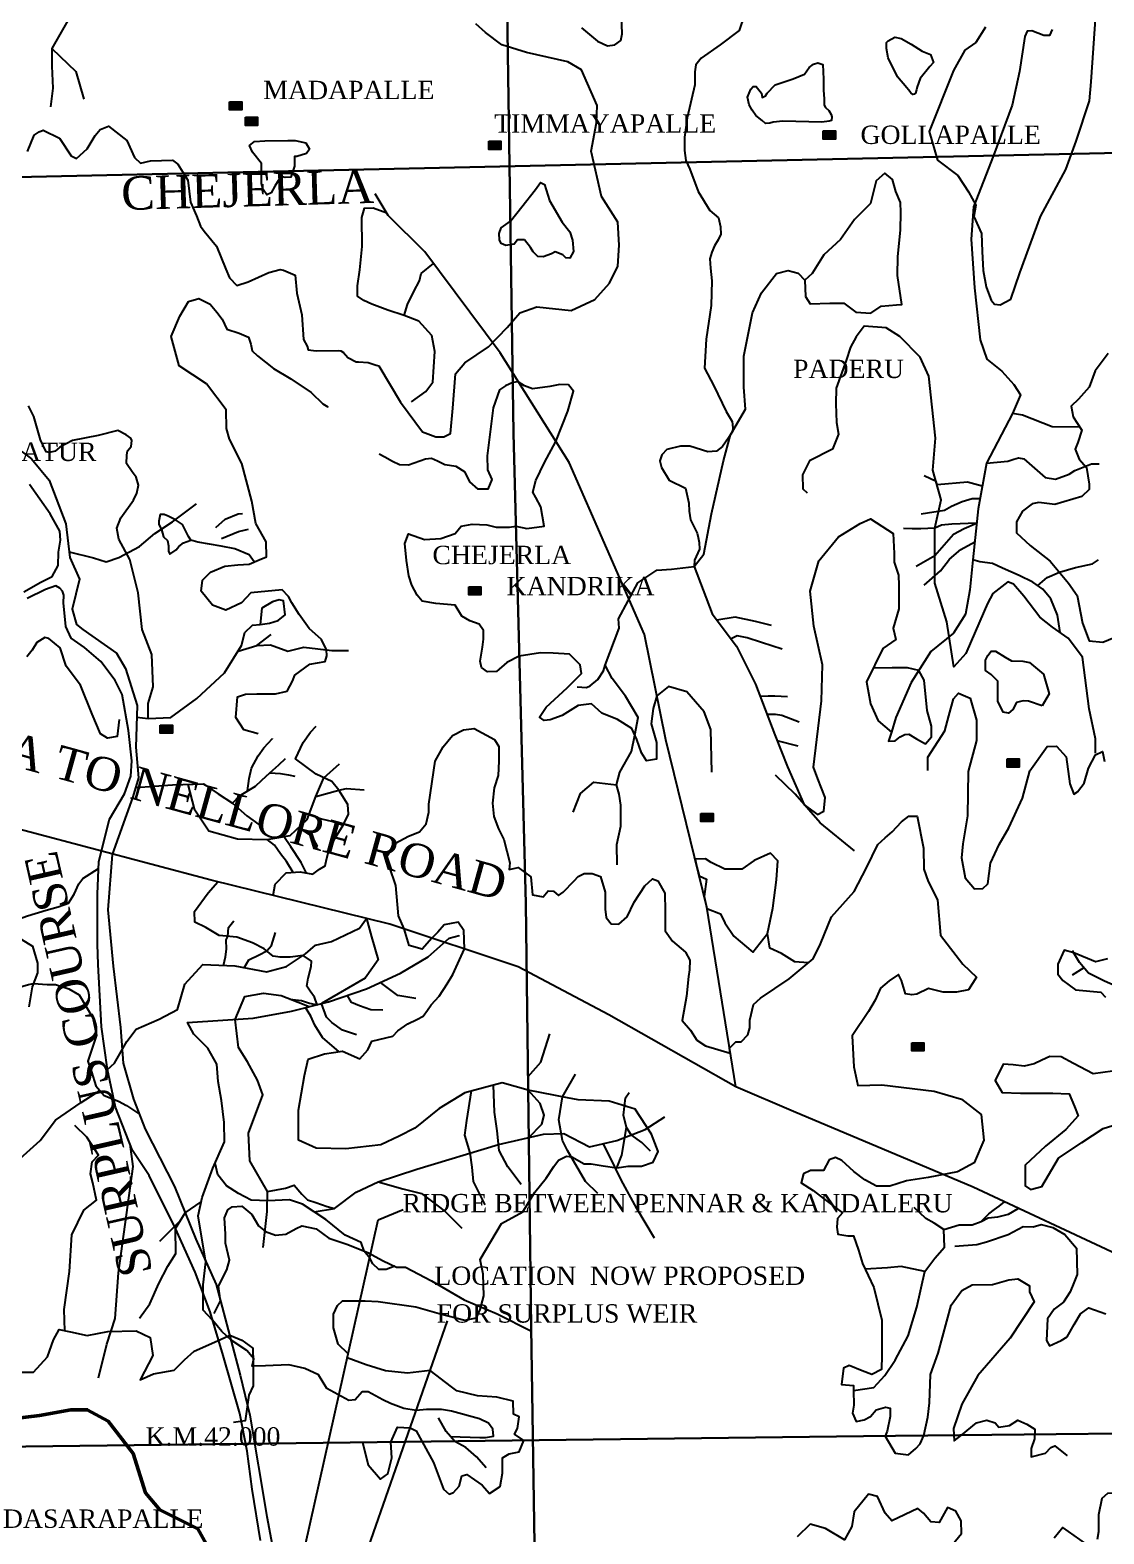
# Model space of a CAD drawing. Header units: millimetres. Extents: x 46 to 1858, y 42 to 1542.
# Drawn here: x 1177.3 to 1498.1, y 847.6 to 1297.1 of the extents above; entities that cross this region are included whole.
import ezdxf

# ---------------------------------------------------------------- set-up
doc = ezdxf.new("R2010")
doc.units = ezdxf.units.MM
doc.header["$MEASUREMENT"] = 0
for name, color, linetype in [('CONTOUR', 31, 'Continuous'), ('NALA', 4, 'Continuous'), ('TEXT', 7, 'Continuous')]:
    doc.layers.add(name, color=color, linetype=linetype)
for name, color, linetype, lineweight in [('FLOODFLOWCANAL', 4, 'Continuous', 50), ('RIVER', 4, 'Continuous', 25), ('ROAD', 1, 'Continuous', 25), ('TITLE', 7, 'Continuous', 30)]:
    doc.layers.add(name, color=color, linetype=linetype, lineweight=lineweight)
doc.styles.get("Standard").update_dxf_attribs({"font": 'times.ttf'})
doc.dimstyles.get("Standard").update_dxf_attribs({"dimtxt": 0.18, "dimasz": 0.18, "dimexe": 0.18, "dimexo": 0.0625, "dimgap": 0.09, "dimtad": 0, "dimtih": 1, "dimtoh": 1, "dimdec": 4, "dimzin": 0, "dimdsep": 46, "dimtxsty": 'Standard', "dimcen": 0.09, "dimadec": 0, "dimazin": 0, "dimtfac": 1, "dimtdec": 4, "dimtofl": 0, "dimtmove": 0, "dimatfit": 3, "dimfxl": 0, "dimtolj": 1, "dimtzin": 0, "dimarcsym": 0})

msp = doc.modelspace()

# ---------------------------------------------------------------- hatches: boundary and pattern name
at = {"layer": 'TEXT'}
for points in [[(1240.56, 1275.69), (1236.9, 1275.69), (1236.9, 1273.25), (1240.56, 1273.25)], [(1245.27, 1271.09), (1241.61, 1271.09), (1241.61, 1268.65), (1245.27, 1268.65)], [(1317.98, 1263.9), (1314.31, 1263.9), (1314.31, 1261.46), (1317.98, 1261.46)], [(1417.95, 1267), (1414.29, 1267), (1414.29, 1264.56), (1417.95, 1264.56)], [(1312.01, 1130.75), (1308.34, 1130.75), (1308.34, 1128.31), (1312.01, 1128.31)], [(1219.8, 1089.36), (1216.14, 1089.36), (1216.14, 1086.92), (1219.8, 1086.92)], [(1472.86, 1079.28), (1469.2, 1079.28), (1469.2, 1076.84), (1472.86, 1076.84)], [(1381.42, 1062.98), (1377.75, 1062.98), (1377.75, 1060.54), (1381.42, 1060.54)], [(1444.37, 994.43), (1440.71, 994.43), (1440.71, 992), (1444.37, 992)]]:
    msp.add_hatch(color=256, dxfattribs=at).paths.add_polyline_path(points)

# ---------------------------------------------------------------- linework, layer by layer
at = {"layer": 'CONTOUR'}
for points in [[(1342, 1297.77), (1346.79, 1293.82), (1349.81, 1292.47), (1351.99, 1292.78), (1353.76, 1294.02), (1354.18, 1296), (1353.87, 1303.9)], [(1392.29, 1306.19), (1389.16, 1297.04), (1383.44, 1292.78), (1377.81, 1288.72), (1376.25, 1286.75), (1375.94, 1284.67), (1375.94, 1280.82), (1373.66, 1270.86), (1372.83, 1265.14), (1372.83, 1261.19), (1373.24, 1258.18), (1374.39, 1255.58), (1376.89, 1248.92), (1380.43, 1243.2), (1382.94, 1241.04), (1383.57, 1238.34), (1383.67, 1236.16), (1382.84, 1234.39), (1381.8, 1232.62), (1380.96, 1230.75), (1380.44, 1228.78), (1380.55, 1225.97), (1380.96, 1222.22), (1380.76, 1214.84), (1379.3, 1204.76), (1378.77, 1196.04), (1381.58, 1190.74), (1385.23, 1183.15), (1387.1, 1180.13), (1387.31, 1178.26), (1387.2, 1177.12), (1385.95, 1175.24), (1384.18, 1172.65), (1382.41, 1171.29), (1379.81, 1171.09), (1374.4, 1172.75), (1371.59, 1172.75), (1367.53, 1171.71), (1366.07, 1170.15), (1365.44, 1168.38), (1365.96, 1166.41), (1368.26, 1162.56), (1373.15, 1160.18), (1374.08, 1155.71), (1374.19, 1153.32), (1374.6, 1150.72), (1376.58, 1146.77), (1376.9, 1145.42), (1377.21, 1143.96), (1377.31, 1141.99), (1375.85, 1138.66), (1375.75, 1136.79)], [(1462.77, 1298), (1459.92, 1293.46), (1456.55, 1291.11), (1453.19, 1285.06), (1445.93, 1266.78), (1448.46, 1258.22), (1454.51, 1253.68), (1457.71, 1248.81), (1459.89, 1244.78), (1459.24, 1241.39), (1461.59, 1236.35), (1461.76, 1230.98), (1462.1, 1225.27), (1462.94, 1220.4), (1463.95, 1217.71), (1464.45, 1216.37), (1465.46, 1215.19), (1467.14, 1215.02), (1470.34, 1216.7), (1473.03, 1224.6), (1479.25, 1241.39), (1486.82, 1255.5), (1489.84, 1263.9), (1493.88, 1275.99), (1494.39, 1281.71), (1495.07, 1291.72), (1495.75, 1301.79)], [(1176.53, 1260.84), (1178.5, 1265.77), (1179.98, 1266.76), (1181.13, 1267.25), (1186.07, 1264.78), (1189.52, 1259.53), (1191.17, 1258.71), (1194.29, 1261.66), (1196.76, 1265.61), (1198.24, 1267.41), (1200.7, 1268.4), (1206.13, 1264.13), (1208.44, 1259.04), (1210.24, 1257.39), (1213.21, 1258.05), (1219.78, 1258.21), (1221.43, 1257.06), (1224.39, 1252.3), (1225.21, 1245.73), (1227.02, 1241.62), (1228.17, 1238.5), (1229.32, 1237.02), (1232.94, 1232.59), (1235.74, 1225.69), (1236.89, 1223.06), (1239.03, 1220.76), (1242.48, 1221.91), (1248.57, 1224.7), (1252.02, 1225.53), (1253.01, 1225.36), (1256.46, 1223.88), (1256.96, 1218.46), (1258.44, 1212.06), (1258.93, 1204.66), (1260.08, 1202.69), (1260.41, 1201.54), (1262.71, 1201.21), (1269.46, 1201.38), (1270.11, 1201.21), (1270.94, 1200.72), (1272.25, 1199.24), (1274.72, 1197.93), (1275.38, 1197.93), (1278.34, 1197.76), (1280.64, 1196.94), (1281.46, 1196.78), (1287.95, 1185.87), (1294.53, 1177), (1298.47, 1175.52), (1300.94, 1175.52), (1302.92, 1176.51), (1303.57, 1184.07), (1304.4, 1194.41), (1307.19, 1197.7), (1314.26, 1202.46), (1319.86, 1208.21), (1323.64, 1212.65), (1328.74, 1214.45), (1338.94, 1213.3), (1346.01, 1216.59), (1350.45, 1221.52), (1352.92, 1226.61), (1353.25, 1232.85), (1352.92, 1239.75), (1348.02, 1247.44), (1344.89, 1260.91), (1346.54, 1269.46), (1346.7, 1274.55), (1342.09, 1285.22), (1337.98, 1287.69), (1325.65, 1290.48), (1318.25, 1292.78), (1313.31, 1296.39), (1310.51, 1299.02)], [(1324.97, 1234.44), (1322.87, 1234.44), (1321.95, 1233.11), (1319.39, 1232.75), (1318.01, 1233.36), (1317.49, 1234.39), (1317.44, 1236.33), (1318.06, 1238.02), (1320.78, 1239.98), (1324.25, 1244.26), (1328.25, 1249.47), (1329.83, 1251.57), (1331.01, 1250.96), (1332.44, 1246.15), (1336.23, 1239.76), (1338.59, 1236.79), (1339.36, 1234.29), (1339.66, 1230.91), (1338.54, 1228.97), (1337.36, 1229.07), (1336.49, 1229.99), (1334.13, 1230.81), (1333.11, 1230.25), (1330.6, 1229.32), (1328.96, 1229.48), (1327.58, 1230.81), (1326.76, 1232.14), (1324.97, 1234.44)], [(1245.4, 1086.72), (1241.14, 1087.98), (1238.71, 1091.67), (1239.29, 1097.77), (1241.6, 1098.58), (1245.06, 1098.69), (1248.29, 1098.69), (1250.59, 1098.69), (1254.05, 1099.5), (1255.67, 1102.5), (1256.36, 1104.34), (1260.85, 1107.56), (1265.47, 1108.37), (1265.93, 1110.1), (1265.88, 1111.82), (1264.31, 1114.93), (1260.62, 1118.27), (1257.63, 1122.42), (1255.44, 1125.87), (1254.51, 1127.83), (1252.55, 1129.79), (1243.21, 1128.87), (1240.44, 1125.87), (1235.72, 1123.69), (1231.8, 1125.18), (1228.44, 1129.44), (1228.78, 1132.66), (1231.2, 1135.08), (1235.47, 1136.92), (1239.39, 1137.27), (1242.74, 1137.5), (1245.73, 1138.77), (1247.92, 1139.69), (1247.81, 1144.18), (1244.7, 1149.59), (1243.54, 1156.27), (1240.54, 1167.59), (1236.85, 1174.84), (1235.93, 1178.07), (1235.82, 1183.6), (1229.94, 1191.43), (1221.86, 1196.79), (1219.44, 1205.54), (1221.97, 1211.65), (1224.63, 1216.02), (1227.74, 1216.94), (1231.08, 1215.22), (1233.04, 1212.8), (1234.66, 1210.72), (1236.04, 1207.73), (1239.73, 1206.58), (1242.5, 1205.31), (1243.19, 1203.24), (1243.65, 1201.28), (1245.27, 1199.78), (1250, 1195.98), (1255.19, 1192.87), (1261.3, 1188.84), (1264.76, 1185.39), (1266.26, 1184.47), (1266.26, 1184.47)], [(1499.45, 1200.45), (1495.5, 1195.32), (1493.73, 1190.39), (1490.57, 1186.84), (1488.4, 1184.67), (1488.99, 1181.52), (1491.55, 1177.58), (1490.37, 1173.83), (1489.58, 1171.86), (1490.77, 1168.9), (1492.94, 1166.34), (1493.73, 1161.41), (1493.73, 1159.83), (1491.55, 1157.66), (1483.46, 1155.29), (1478.72, 1155.88), (1476.75, 1155.49), (1473.79, 1153.32), (1472.01, 1150.17), (1472.01, 1146.81), (1476.15, 1143.07), (1482.08, 1138.34), (1487.61, 1131.83), (1490.17, 1128.13), (1491.75, 1119.85), (1493.72, 1114.53), (1497.87, 1114.13), (1501.22, 1115.51)], [(1380.95, 1075.29), (1380.68, 1088.02), (1378.69, 1093.32), (1373.54, 1099.29), (1368.07, 1100.95), (1364.57, 1098.12), (1363.46, 1094.31), (1362.89, 1089.75), (1364.45, 1084.13), (1364.45, 1079.17), (1361.44, 1078.65), (1359.94, 1081.07), (1358.55, 1085.11), (1357.11, 1088.4), (1352.78, 1091.05), (1348.1, 1092.95), (1345.02, 1095.69), (1341.09, 1095.23), (1336.24, 1092.23), (1332.66, 1090.9), (1330.93, 1090.78), (1329.54, 1091.77), (1331.5, 1094.76), (1337.8, 1100.53), (1342.08, 1104.79), (1341.61, 1107.38), (1338.44, 1110.56), (1333.59, 1110.84), (1329.83, 1110.96), (1323.46, 1109.93), (1319.69, 1108.12), (1316.69, 1105.36), (1313.98, 1105.3), (1312.19, 1106.62), (1311.78, 1108.47), (1312.47, 1112.68), (1312.76, 1115.1), (1312.76, 1117.64), (1311.43, 1119.54), (1308.72, 1120.52), (1307.45, 1121.22), (1306.29, 1121.91), (1304.33, 1125.24), (1298.55, 1125.76), (1294.39, 1126.45), (1292.95, 1128.18), (1291.39, 1131.24), (1290.47, 1133.95), (1289.71, 1138.56), (1289.25, 1143.64), (1290.35, 1146.5), (1295.09, 1144.89), (1299.99, 1145.12), (1304.27, 1146.67), (1306.12, 1148.81), (1309.41, 1149.39), (1313.8, 1149.21), (1316.57, 1148.58), (1320.55, 1148.52), (1322.43, 1148.87), (1325.69, 1148.12), (1330.89, 1148.87), (1329.88, 1154.65), (1328.43, 1157.37), (1327.51, 1159.04), (1328.37, 1162.5), (1331.03, 1167.86), (1334.37, 1174.14), (1337.96, 1183.18), (1339.7, 1189.22), (1338.14, 1191.12), (1335.6, 1191.18), (1332.54, 1190.6), (1327.4, 1189.91), (1325.03, 1190.83), (1323.15, 1192), (1321.48, 1191.82), (1319.31, 1190.77), (1317.52, 1189.56), (1315.67, 1184.18), (1313.87, 1169.9), (1313.93, 1165.68), (1315.26, 1162.8), (1314.05, 1159.92), (1312.89, 1159.86), (1311.16, 1159.92), (1308.68, 1162.05), (1307.29, 1164.94), (1304.63, 1166.67), (1301.23, 1167.13), (1298.97, 1168.28), (1297.18, 1169.03), (1295.45, 1168.86), (1290.39, 1167.08), (1287.62, 1167.19), (1285.6, 1168.12), (1283.29, 1169.5), (1281.62, 1170.37)], [(1212.52, 1091.33), (1212.52, 1095.84), (1214.08, 1100.82), (1213.61, 1110.45), (1210.81, 1117.91), (1209.57, 1128.95), (1207.08, 1138.9), (1203.81, 1144.96), (1203.18, 1148.22), (1204.43, 1151.33), (1208.16, 1156.62), (1209.16, 1158.7), (1209.7, 1161.12), (1208.98, 1163.45), (1207.81, 1165.07), (1206.11, 1167.58), (1206.2, 1170.09), (1206.38, 1171.35), (1207.45, 1172.7), (1207.63, 1174.49), (1207.36, 1175.12), (1206.02, 1176.11), (1203.5, 1177.45), (1197.57, 1175.93), (1189.93, 1174.4), (1186.16, 1172.43), (1184.72, 1171.26), (1183.11, 1170.9), (1182.03, 1171.08), (1180.41, 1174.67), (1178.43, 1181.67), (1176.82, 1184.81)], [(1203.87, 1091.07), (1203.34, 1085.93), (1200.4, 1085.51), (1198.3, 1086.77), (1195.78, 1092.64), (1192.32, 1101.35), (1188.01, 1107.01), (1186.23, 1112.47), (1182.86, 1115.3), (1181.71, 1115.51), (1179.29, 1114.04), (1177.93, 1111.73), (1176.25, 1109.74)], [(1445.53, 1075.75), (1445.53, 1079.82), (1450.61, 1087.61), (1451.8, 1092.18), (1453.16, 1097.18), (1454.68, 1098.87), (1458.16, 1097.43), (1460.11, 1090.83), (1460.11, 1084.73), (1457.57, 1075.5), (1457.4, 1062.24), (1455.96, 1053.85), (1455.62, 1049.7), (1456.72, 1043.69), (1459.43, 1040.39), (1461.98, 1040.55), (1463.5, 1041.91), (1464.27, 1048.09), (1466.81, 1053.68), (1469.69, 1058.68), (1473.86, 1067.53), (1476.06, 1075.66), (1481.24, 1082.94), (1484.03, 1083.03), (1486.92, 1079.89), (1487.93, 1071.85), (1489.21, 1068.71), (1490.22, 1069.39), (1492.26, 1072.02), (1493.53, 1076.51), (1495.65, 1080.49), (1497.69, 1081.5), (1498.37, 1078.45)], [(1276.58, 874.91), (1278.26, 868.22), (1281.97, 863.95), (1284.22, 865.52), (1285.34, 870.35), (1285.02, 875.01), (1287.03, 879.44), (1290.85, 879.32), (1292.65, 878.43), (1297.82, 868.89), (1300.85, 860.92), (1302.54, 859.46), (1303.77, 859.91), (1305.46, 861.82), (1306.25, 864.96), (1307.82, 865.3), (1307.82, 865.3), (1312.32, 862.15), (1314.56, 859.68), (1317.71, 861.71), (1318.39, 865.75), (1318.39, 870.35), (1320.41, 871.47), (1323.44, 872.15), (1324.78, 875.51), (1324.78, 875.51), (1321.98, 877.42), (1322.88, 879.11), (1323.44, 882.59), (1321.76, 883.37), (1321.76, 883.37), (1321.65, 887.3), (1316.7, 888.42), (1310.97, 888.87), (1304.79, 890.33), (1303.21, 891.57), (1296.83, 896.46), (1290.06, 895.61), (1283.43, 896.28), (1277.7, 898.08), (1272.06, 900.19), (1272.33, 901.4), (1269.37, 904.33), (1267.91, 909.16), (1267.91, 913.31), (1269.14, 915.89), (1270.61, 917.24), (1274.09, 917.24), (1277.35, 917.24), (1281.28, 917.02), (1292.52, 915.44), (1299.49, 913.42), (1307.14, 911.51), (1310.62, 912.19), (1311.74, 914.66), (1312.87, 918.7), (1312.64, 925.21), (1311.74, 929.59), (1318.09, 940.42), (1324.5, 943.9), (1328.09, 949.74), (1331.45, 953.96), (1333.76, 957.41), (1335.17, 959.33), (1337.6, 960.48), (1339.13, 960.35), (1342.84, 958.18), (1344.89, 958.18), (1348.48, 957.66), (1352.57, 957.03), (1356.03, 957.54), (1359.99, 957.54), (1363.45, 958.69), (1364.99, 961.88), (1362.94, 967.12), (1358.07, 974.54), (1350.27, 976.97), (1341.05, 977.35), (1337.9, 977.94), (1326.13, 980.24), (1318.31, 982.42), (1307.18, 979.48), (1299.5, 974.75), (1292.21, 968.87), (1287.6, 966.44), (1282.09, 963.88), (1271.6, 962.73), (1262.77, 962.86), (1257.52, 965.29), (1257.52, 974.24), (1259.31, 984.59), (1260.34, 989.45), (1265.2, 991.11), (1270.58, 991.86), (1270.58, 991.86), (1270.58, 991.86), (1275.85, 989.6), (1278.23, 992.31), (1279.36, 994.91), (1285.69, 996.38), (1287.17, 997.96), (1290.11, 1000.11), (1292.82, 1001.35), (1294.75, 1002.37), (1295.99, 1004.17), (1297.12, 1005.76), (1299.5, 1008.36), (1301.88, 1011.97), (1303.57, 1014.8), (1307.11, 1022.45), (1306.86, 1027.92), (1305.16, 1030.41), (1300.97, 1029.62), (1299.16, 1027.47), (1297.3, 1025.72), (1294.41, 1022.38), (1290.56, 1023.51), (1289.01, 1028.48), (1287.39, 1032.33), (1286.6, 1041.37), (1284.68, 1046.98), (1283.66, 1049.8), (1286.49, 1054.1), (1290.33, 1056.13), (1293.62, 1057.49), (1295.65, 1059.86), (1296.44, 1063.36), (1296.44, 1065.74), (1298.27, 1078.56), (1300.75, 1082.85), (1303.47, 1086.24), (1306.75, 1087.94), (1309.92, 1088.39), (1316.03, 1085.11), (1317.39, 1082.96), (1317.39, 1078.56), (1317.16, 1074.26), (1315.92, 1070.64), (1315.47, 1066.01), (1315.81, 1062.06), (1317.28, 1058.33), (1318.86, 1055.16), (1320.58, 1048.16), (1320.47, 1046.24), (1323.07, 1046.81), (1326.92, 1043.98), (1327.37, 1038.67), (1330.54, 1037.99), (1330.54, 1037.99), (1332.12, 1039.8), (1333.71, 1039.69), (1335.18, 1038.44), (1336.54, 1039.46), (1339.82, 1042.85), (1341.06, 1044.09), (1342.87, 1045), (1345.25, 1045), (1347.74, 1044.09), (1349.1, 1039.46), (1349.1, 1034.37), (1349.44, 1031.89), (1350.91, 1029.97), (1353.17, 1029.85), (1355.66, 1032), (1357.81, 1036.41), (1360.98, 1041.27), (1363.24, 1043.42), (1364.83, 1042.85), (1366.98, 1039.12), (1367.09, 1033.7), (1367.09, 1027.82), (1369.24, 1024.77), (1373.09, 1021.49), (1374.45, 1019.12), (1374.33, 1016.18), (1373.99, 1014.26), (1373.44, 1008.32), (1372.09, 1001.09), (1374.57, 998.15), (1376.5, 995.21), (1379.1, 993.52), (1386.49, 991.33), (1386.26, 992.75), (1388.15, 994.65), (1389.74, 994.65), (1389.74, 994.65), (1391.78, 996.79), (1392.34, 998.83), (1392.34, 1001.2), (1393.47, 1005.84), (1395.51, 1007.76), (1404.11, 1013.52), (1411.28, 1019.47), (1413.43, 1023.99), (1416.71, 1032.02), (1423.5, 1039.59), (1427.24, 1046.71), (1430.55, 1053.66), (1432.81, 1055.69), (1434.85, 1057.5), (1437.68, 1060.44), (1439.83, 1062.13), (1442.32, 1062.13), (1444.24, 1052.53), (1444.36, 1046.31), (1445.6, 1042.58), (1448.43, 1037.16), (1449.34, 1026.55), (1456.02, 1017.85), (1460.09, 1014), (1457.71, 1010.27), (1454.09, 1009.48), (1450.13, 1009.48), (1445.72, 1010.61), (1445.72, 1010.61), (1442.21, 1008.92), (1440.74, 1008.69), (1438.82, 1009.03), (1437.68, 1012.99), (1436.78, 1014.79), (1433.95, 1012.87), (1431.35, 1010.73), (1429.76, 1007.11), (1427.84, 1003.72), (1422.97, 996.49), (1423.42, 987.18), (1424.66, 981.64), (1431.79, 981.87), (1447.41, 979.95), (1455.56, 977.57), (1461.44, 972.94), (1462.23, 965.25), (1459.41, 958.51), (1454.43, 955.8), (1445.6, 954.1), (1439.15, 953.09), (1434.17, 951.5), (1430.21, 951.5), (1426.7, 953.43), (1423.42, 955.91), (1419.8, 959.19), (1417.99, 960.09), (1416.06, 959.42), (1414.37, 956.25), (1410.52, 956.25), (1408.37, 955.23), (1407.69, 952.52), (1411.31, 950.26), (1414.37, 947.89), (1420.03, 943.59), (1418.57, 941.85), (1418.34, 939.25), (1418.68, 937.21), (1421.62, 936.65), (1423.32, 936.65), (1424.79, 932.35), (1426.04, 928.4), (1429.43, 921.27), (1431.81, 911.44), (1431.81, 901.04), (1431.69, 896.68), (1428.75, 895.21), (1425.92, 896.34), (1425.92, 896.34), (1422.07, 897.92), (1420.37, 897.13), (1419.69, 892.27), (1423.32, 891.93), (1423.32, 890.46), (1423.43, 886.06), (1422.98, 883.68), (1424.11, 881.2), (1426.48, 881.65), (1428.41, 882.67), (1430.11, 884.7), (1432.93, 885.49), (1434.29, 885.15), (1434.29, 882.67), (1433.39, 878.26), (1432.81, 876.83), (1435.76, 871.7), (1439.72, 871.25), (1441.99, 873.06), (1443.23, 874.53), (1444.37, 876.95), (1445.5, 882.44), (1446.06, 886.74), (1446.29, 895.21), (1448.66, 901.65), (1452.52, 915.94), (1455.69, 920.35), (1458.74, 922.05), (1464.85, 922.16), (1469.72, 923.52), (1472.43, 923.86), (1475.94, 921.71), (1475.94, 919.9), (1477.3, 916.96), (1470.17, 906.11), (1460.44, 894.92), (1455.69, 886.36), (1453.2, 879.13), (1453.42, 875.4), (1455.57, 877.07), (1460.1, 880.82), (1463.15, 881.61), (1465.64, 880.82), (1465.64, 880.82), (1466.77, 879.47), (1469.94, 880.03), (1472.43, 881.61), (1475.15, 880.37), (1477.53, 878.9), (1477.41, 875.96), (1476.39, 873.14), (1476.39, 870.65), (1480.69, 871.67), (1482.28, 873.36), (1483.52, 873.93), (1487.03, 870.99), (1487.03, 870.99)], [(1174.63, 1025.33), (1177.99, 1023.24), (1179.52, 1018.22), (1179.52, 1015.29), (1177.85, 1011.1), (1176.87, 1005.1)], [(1499.26, 1019.54), (1495.6, 1018.59), (1489.13, 1021.29), (1486.24, 1022.11), (1484.34, 1017.91), (1484.34, 1014.93), (1485.83, 1013.04), (1489.63, 1010.19), (1497.22, 1009.52), (1498.58, 1008.03)], [(1500.75, 985.95), (1494.92, 985.14), (1489.09, 988.25), (1485.42, 990.15), (1482.03, 990.28), (1479.59, 989.2), (1477.29, 988.12), (1474.3, 987.44), (1471.05, 987.84), (1468.06, 987.98), (1465.62, 983.1), (1465.62, 983.1), (1467.79, 979.58), (1473.22, 979.31), (1482.85, 979.31), (1487.73, 979.18), (1489.36, 975.38), (1490.44, 972.54), (1486.78, 968.48), (1480.68, 963.46), (1474.57, 957.84), (1474.57, 951.6), (1476.2, 950.52), (1479.59, 951.47), (1484.61, 959.87), (1491.52, 964.61), (1497.9, 968.81), (1506.31, 971.38)], [(1453.61, 933.57), (1460.22, 934.1), (1463.1, 934.85), (1469.49, 937.1), (1474.01, 939.48), (1477.02, 939.36), (1479.38, 940.12), (1482.85, 939.21), (1486.47, 937.12), (1489.93, 932.97), (1490.18, 925.17), (1489.18, 922.66), (1488.05, 919.91), (1486.04, 916.9), (1483.28, 914.77), (1481.28, 911.9), (1481.03, 905.38), (1481.9, 903.76), (1485.42, 905.38), (1487.17, 906.51), (1489.3, 910.14), (1491.18, 913.4), (1493.69, 915.15), (1498.7, 913.4)], [(1174.87, 895.95), (1178.27, 895.95), (1182.52, 900.48), (1184.22, 905.57), (1185.92, 908.68), (1189.32, 907.97), (1194.28, 906.84), (1200.51, 908.12), (1209.01, 908.26), (1213.12, 906.28), (1213.97, 900.9), (1210.15, 893.68), (1214.11, 895.38), (1220.35, 896.51), (1223.46, 899.63), (1226.3, 902.17), (1234.2, 905.72), (1236.92, 906.99), (1240.56, 905.47), (1243.82, 903.06), (1243.9, 898.86), (1243.91, 891.88), (1242.63, 889.03), (1241.55, 881.35), (1238.1, 880.85)], [(1451.56, 842.85), (1455.59, 847.7), (1455.45, 851.44), (1453.92, 854.36), (1451.42, 855.46), (1448.92, 851.03), (1448.92, 851.03), (1446.43, 851.17), (1444.2, 853.8), (1442.54, 855.19), (1434.77, 851.44), (1432.82, 853.8), (1430.46, 858.79), (1427.83, 859.49), (1423.52, 854.22), (1422.83, 849.78), (1420.61, 845.76), (1414.92, 849.23), (1410.34, 850.47), (1406.45, 846.73)], [(1519.75, 846.48), (1517.25, 848.29), (1514.61, 851.34), (1512.53, 854.66), (1508.64, 858.41), (1502.4, 859.79), (1499.2, 859.65), (1497.54, 858.13), (1496.57, 853.28), (1496.57, 848.15), (1496.15, 845.93)], [(1492.68, 844.68), (1485.88, 849.53), (1483.24, 846.35)]]:
    msp.add_lwpolyline(points, dxfattribs=at)
for points in [[(1439.25, 1279.91), (1436.44, 1283.21), (1433.64, 1288.88), (1433.23, 1291.68), (1433.23, 1293.41), (1433.72, 1293.91), (1435.7, 1294.98), (1437.52, 1294.65), (1440.56, 1292.92), (1443.86, 1290.86), (1446.33, 1289.87), (1447.24, 1287.49), (1446.17, 1286.25), (1443.28, 1282.63), (1442.38, 1280.16), (1442.13, 1279.25), (1441.8, 1278.27), (1441.47, 1277.94), (1441.06, 1277.86), (1440.48, 1278.35), (1439.74, 1279.25)], [(1397.54, 1278.27), (1399.93, 1280.74), (1405.29, 1282.55), (1408.67, 1283.95), (1410.07, 1286), (1411.39, 1286.99), (1412.63, 1287.32), (1414.19, 1286.83), (1414.36, 1282.46), (1414.36, 1279.17), (1414.52, 1276.54), (1414.6, 1274.73), (1414.93, 1273.99), (1415.92, 1273.08), (1416.66, 1271.93), (1416.83, 1271.19), (1416.75, 1270.12), (1416.01, 1269.87), (1413.86, 1269.62), (1402.16, 1269.87), (1399.28, 1269.62), (1398.29, 1269.3), (1397.05, 1269.21), (1396.06, 1270.12), (1394.17, 1271.6), (1393.09, 1273.16), (1392.19, 1274.81), (1391.61, 1277.11), (1392.68, 1279.5), (1393.34, 1280.24), (1394.25, 1280.24), (1395.81, 1278.27), (1396.06, 1276.95), (1397.05, 1277.53)]]:
    msp.add_lwpolyline(points, close=True, dxfattribs=at)
at = {"layer": 'FLOODFLOWCANAL'}
msp.add_lwpolyline([(1161.24, 880.69), (1180.08, 882.97), (1189.49, 884.68), (1194.34, 884.68), (1200.62, 881.26), (1208.04, 871.57), (1211.75, 859.89), (1216.03, 854.76), (1227.44, 849.06), (1232.01, 840.8), (1239.14, 825.98), (1244.56, 801.47), (1246.22, 792.88)], dxfattribs=at)
at = {"layer": 'NALA'}
for points in [[(1179.38, 1332.71), (1179.7, 1328.76), (1181.83, 1325.88), (1188.51, 1322.09), (1196.55, 1316.79), (1197.62, 1315.27), (1198.22, 1313.75), (1198.53, 1311.93), (1198.37, 1310.42), (1191.24, 1305.72), (1188.96, 1300.72), (1183.8, 1291.62), (1183.8, 1286.32), (1184.11, 1279.8), (1183.35, 1274.19)], [(1482.66, 1297.3), (1481.89, 1295.51), (1480.23, 1295.51), (1476.65, 1296.92), (1475.25, 1296.79), (1474.48, 1295.26), (1472.94, 1284.79), (1470.76, 1274.73), (1465.13, 1259.66), (1459.13, 1244.34), (1458.49, 1234.64), (1459.5, 1220.12), (1461.17, 1204.54), (1463.21, 1198.8), (1467.69, 1195.22), (1471.27, 1191.14), (1473.18, 1188.07), (1470.88, 1182.47), (1463.09, 1167.66), (1460.53, 1154), (1459, 1138.81), (1458.09, 1129.77), (1456.82, 1122.49), (1453.24, 1116.88), (1446.46, 1111.39), (1440.58, 1102.07), (1435.98, 1091.6), (1434.7, 1087.26)], [(1183.8, 1291.62), (1190.94, 1284.8), (1193.37, 1276.46)], [(1252.15, 1253.36), (1250.37, 1250.48), (1249.27, 1248.48), (1247.97, 1247.89), (1246.9, 1249.45), (1246.45, 1251.29), (1246.45, 1254.3), (1246.42, 1257.25), (1243.69, 1260.6), (1242.82, 1262.64), (1244.34, 1263.84), (1247.39, 1264.03), (1254.29, 1264.16), (1256.49, 1264.1), (1259.63, 1263.42), (1260.74, 1261.51), (1259.83, 1260.25), (1256.98, 1259.37), (1256.33, 1259.31), (1256.27, 1256.44), (1255.16, 1253.14), (1253.48, 1253.11), (1252.15, 1253.36)], [(1339.6, 1063.37), (1341.76, 1068.87), (1345.71, 1072.34), (1352.53, 1071.5), (1353.49, 1075.33), (1356.97, 1081.43), (1358, 1086.38), (1359.01, 1091.65), (1355.18, 1097.99), (1351.22, 1103.25), (1349.07, 1107.31), (1353.26, 1118.38), (1353.14, 1121.13), (1358.89, 1131.9), (1364.52, 1135.73), (1368.95, 1135.96), (1375.75, 1136.79), (1378.56, 1140.48), (1380.87, 1152.56), (1384.45, 1168.38), (1386.58, 1176.18), (1391.09, 1183.85), (1390.52, 1190.38), (1390.52, 1199.65), (1393.18, 1212.62), (1395.83, 1218.63), (1400.29, 1224.41), (1403.79, 1225.26), (1406.83, 1224.5), (1408.82, 1222.42), (1409, 1217.5), (1410.33, 1215.32), (1416.21, 1215.51), (1420.47, 1215.51), (1423.98, 1212.86), (1428.52, 1212.48), (1431.56, 1214.56), (1436.2, 1215.04), (1437.81, 1215.13), (1436.5, 1223.77), (1436.6, 1229.45), (1437.36, 1237.3), (1437.45, 1242.6), (1437.36, 1245.63), (1435.93, 1248.85), (1434.99, 1252.44), (1432.71, 1254.34), (1432.71, 1254.34), (1430.06, 1252.06), (1428.45, 1245.34), (1423.62, 1240.52), (1419.45, 1234.56), (1414.42, 1229.92), (1411.01, 1224.34), (1408.82, 1222.42)], [(1291.23, 1186), (1295.51, 1189.12), (1297.66, 1191.84), (1298.23, 1201.09), (1297.36, 1205.81), (1293.43, 1210.09), (1289.03, 1211.83), (1284.22, 1213.39), (1279.35, 1215.18), (1276.98, 1216.28), (1275.07, 1217.61), (1275.07, 1220.73), (1275.76, 1225.51), (1276.46, 1232.47), (1276.4, 1241.08), (1277.21, 1243.86), (1279.76, 1243.98), (1283.84, 1242.48)], [(1289.03, 1211.83), (1290.01, 1215.08), (1291.99, 1219.03), (1293.64, 1222.16), (1294.13, 1224.38), (1297.81, 1227.34)], [(1495.65, 1080.99), (1495.6, 1085.24), (1493.74, 1094.24), (1491.77, 1109.66), (1487.44, 1115.34), (1482.75, 1118.67), (1479.04, 1121.63), (1474.23, 1127.92), (1471.14, 1131.5), (1469.41, 1132.24), (1464.96, 1128.66), (1463.36, 1125.7), (1459.78, 1117.43), (1456.93, 1110.77), (1453.35, 1106.82), (1453.35, 1106.82), (1451.25, 1120.27), (1447.66, 1131.82), (1447.66, 1148.23), (1449.51, 1156.74), (1447.04, 1165.62), (1447.78, 1175.19), (1445.81, 1193.69), (1443.21, 1199.37), (1437.16, 1205.53), (1433.09, 1208.12), (1426.54, 1208.62), (1424.07, 1205.41), (1422.46, 1202.33), (1421.1, 1198.38), (1418.14, 1190.11), (1418.02, 1185.43), (1418.26, 1179.87), (1418.88, 1176.3), (1417.08, 1171.9), (1410.22, 1168.34), (1408.05, 1164.18), (1408.22, 1160.01), (1409.44, 1158.8)], [(1490.97, 1178.48), (1482.65, 1178.52), (1473.87, 1181.98), (1470.88, 1182.47)], [(1463.09, 1167.66), (1469.42, 1168.23), (1471.27, 1168.85), (1472.63, 1169.22), (1474.24, 1168.97), (1480.55, 1163.41), (1483.64, 1162.92), (1487.72, 1164.4), (1489.45, 1165.51), (1494.4, 1167.49), (1496.75, 1167.49)], [(1461.81, 1160.83), (1457.4, 1162.03), (1448.28, 1161.18), (1448.01, 1162.16), (1444.42, 1163.88)], [(1188.96, 1141.12), (1196.21, 1139.34), (1199.98, 1138.14), (1203.8, 1139.45), (1209.92, 1142.71), (1214.56, 1146.6), (1219.87, 1150.14), (1226.96, 1155.56)], [(1443.55, 1152.52), (1450.48, 1153.63), (1452.58, 1154.86), (1455.8, 1156.22), (1455.8, 1156.22), (1458.76, 1157.09), (1461.12, 1157.14)], [(1244.23, 1138.13), (1242.73, 1140.27), (1238.44, 1142.03), (1234.33, 1142.89), (1227.41, 1144.03), (1225.3, 1144.66), (1224.56, 1145.74), (1222.84, 1149.34), (1220.7, 1150.77), (1218.56, 1151.79), (1217.36, 1152.36), (1216.16, 1152.31), (1215.7, 1150.37), (1215.7, 1149.34), (1216.5, 1147.89), (1217.13, 1145.63), (1218.33, 1144.54), (1218.67, 1143), (1218.67, 1141.35), (1219.07, 1140.49), (1220.9, 1141.81), (1221.76, 1142.78), (1223.13, 1143.86), (1225.3, 1144.66)], [(1232.78, 1148.44), (1235.6, 1150.89), (1239.43, 1152.48), (1240.73, 1152.62)], [(1375.75, 1136.79), (1381.13, 1122.61), (1388.36, 1112.97), (1394.07, 1101.58), (1399.77, 1086.48), (1403.59, 1076.93), (1408.61, 1065.56), (1412.59, 1062.64), (1414.46, 1063.66), (1414.88, 1067.76), (1412.65, 1073.31), (1411.32, 1076.75), (1413.74, 1096.62), (1414.05, 1107.42), (1411.42, 1118.99), (1410.34, 1129.41), (1412.97, 1138.51), (1418.83, 1145.61), (1425.32, 1149.62), (1428.41, 1151.01), (1435.2, 1146.69), (1435.51, 1140.67), (1435.51, 1138.05), (1436.75, 1134.2), (1436.9, 1131.11), (1436.9, 1124.17), (1435.2, 1118.31), (1435.97, 1114.92), (1432.11, 1112.29), (1427.18, 1102.33), (1428.41, 1095.7), (1430.73, 1090.61), (1434.7, 1087.26), (1433.79, 1084.53), (1435.78, 1084.64), (1437.23, 1085.82), (1438.63, 1086.57), (1439.86, 1086.68), (1442.12, 1085.28), (1444.81, 1083.73), (1446.58, 1085.88), (1446.58, 1089.04), (1445.29, 1093.77), (1444.44, 1102.75), (1442.87, 1105.69), (1439.45, 1106.52), (1434.9, 1106.52), (1429.16, 1106.34)], [(1234.44, 1145.19), (1239.57, 1147.28), (1241.6, 1147.79), (1242.54, 1147.93)], [(1460.09, 1149.69), (1452.7, 1149.4), (1449.61, 1149.15), (1447.66, 1148.23), (1443.42, 1148.04), (1440.82, 1148.04), (1438.23, 1148.17)], [(1442.06, 1136.92), (1447.66, 1140.03), (1453.19, 1146.44), (1456.41, 1148.17), (1460.09, 1149.69)], [(1444.41, 1131.24), (1449.36, 1135.44), (1451.96, 1139.02), (1455.42, 1141.87), (1459.54, 1144.18)], [(1485.1, 1117), (1484.29, 1122.22), (1482.25, 1127.07), (1479.9, 1130.04), (1476.93, 1132.07), (1472.86, 1134.1), (1467.85, 1136.29), (1464.88, 1137.7), (1461.12, 1138.17), (1459, 1138.81)], [(1478.42, 1131.06), (1481.16, 1133.48), (1484.84, 1135.08), (1489.61, 1136.45), (1494.77, 1137.54), (1496.49, 1138.79)], [(1209.14, 1091.78), (1212.52, 1091.33), (1219.32, 1091.65), (1227.05, 1097.3), (1235.35, 1105.01), (1240.44, 1113.12), (1241.48, 1117.04), (1243.78, 1119.23), (1245.98, 1119.46), (1248.86, 1119.8), (1251.4, 1120.61), (1253.47, 1122.34), (1253.01, 1126.48), (1251.74, 1126.83), (1249.67, 1126.25), (1249.67, 1126.25), (1246.55, 1124.29), (1245.98, 1119.46)], [(1398.83, 1119.16), (1394.08, 1120.29), (1387.93, 1121.64), (1382.51, 1120.76)], [(1239.4, 1111.46), (1245.05, 1113.12), (1249.32, 1116.46)], [(1401.96, 1112.1), (1395.8, 1114.04), (1391.54, 1115.44), (1388.57, 1116.09), (1386.74, 1115.14)], [(1245.05, 1113.12), (1249.09, 1113.35), (1254.28, 1111.51), (1259.12, 1112.66), (1267.42, 1111.62), (1272.38, 1111.62)], [(1479.69, 1095.13), (1475.66, 1096.54), (1474.03, 1096.65), (1472.07, 1096.11), (1470.98, 1094.04), (1469.67, 1092.95), (1468.04, 1093.28), (1466.41, 1096.54), (1466.41, 1102.53), (1464.45, 1104.48), (1462.81, 1105.68), (1462.81, 1107.1), (1462.81, 1108.73), (1463.47, 1110.14), (1464.45, 1111.45), (1465.75, 1111.45), (1468.69, 1109.71), (1470.55, 1108.62), (1473.92, 1108.51), (1475.88, 1108.07), (1480.13, 1104.59), (1481.76, 1098.72), (1479.69, 1095.13)], [(1340.75, 1100.76), (1343.54, 1100.61), (1344.65, 1101.09), (1346.91, 1102.97), (1348.65, 1105.62), (1349.07, 1107.31)], [(1403.57, 1097.82), (1399.84, 1097.98), (1397.85, 1097.98), (1395.44, 1097.94)], [(1407.13, 1090.22), (1401.9, 1092.21), (1400.06, 1092.53), (1397.49, 1092.5)], [(1249.87, 1038.45), (1250.46, 1041.86), (1253.83, 1045.22), (1257.97, 1045.47), (1261.72, 1044.83), (1263.79, 1046.25), (1265.47, 1047.28), (1265.86, 1049.22), (1266.64, 1052.32), (1268.58, 1055.81), (1270.78, 1059.43), (1272.46, 1062.79), (1272.2, 1065.63), (1269.48, 1069.9), (1267.41, 1072.48), (1262.76, 1074.68), (1256.55, 1079.33), (1258.88, 1084.18), (1261.08, 1087.29), (1262.76, 1089.09)], [(1242.23, 1069.69), (1242.69, 1073.44), (1243.46, 1076.54), (1245.4, 1080.16), (1247.09, 1082.61), (1249.67, 1085.33), (1249.67, 1085.33)], [(1406.81, 1083.08), (1400.5, 1084.64)], [(1237.77, 1066.07), (1239.84, 1068.27), (1244.63, 1071.11), (1246.57, 1072.92), (1248.9, 1075.12), (1251.61, 1077.44), (1253.55, 1079.38)], [(1224.44, 1071.63), (1226.26, 1064.37), (1230.66, 1057.78), (1239.2, 1055.33), (1248.12, 1055.2), (1254.98, 1056.36), (1260.03, 1061.14), (1262.61, 1067.99), (1265.08, 1073.58), (1269.73, 1077.81)], [(1248.9, 1075.12), (1252.13, 1074.86), (1254.46, 1074.47), (1256.4, 1074.09)], [(1208.82, 1070.75), (1219.79, 1071.5), (1229.1, 1071.76), (1233.5, 1068.79), (1237.77, 1066.07), (1242.04, 1062.2), (1245.66, 1059.61)], [(1262.61, 1067.99), (1269.48, 1069.9), (1271.8, 1070.45), (1277.1, 1070.06)], [(1352.68, 1047.64), (1352.61, 1053.65), (1353.78, 1059.19), (1353.84, 1065.4), (1353.3, 1068.71), (1352.53, 1071.5)], [(1423.66, 1051.81), (1413.36, 1060.13), (1405.9, 1068.67), (1399.98, 1074.36)], [(1260.59, 1062.63), (1264.3, 1061.34), (1267.75, 1060.52), (1270.78, 1059.43)], [(1257.5, 1058.75), (1260.47, 1056.89), (1261.93, 1055.16), (1263.02, 1053.16), (1263.02, 1053.16)], [(1255.9, 1045.35), (1253.92, 1048.6), (1252.1, 1050.87), (1250.28, 1053.51), (1248.12, 1055.2)], [(1259.84, 1045.15), (1258.29, 1048.25), (1255.2, 1052.98), (1253.12, 1056.05)], [(1393.21, 1021.49), (1397.6, 1027.1), (1399.25, 1034.63), (1400.34, 1043.12), (1400.75, 1048.74), (1398.56, 1051.06), (1393.63, 1048.87), (1389.92, 1046.27), (1384.85, 1046.27), (1380.74, 1048.33), (1379.09, 1049.42), (1375.96, 1049.3), (1375.96, 1049.3), (1376.55, 1046.86), (1377.16, 1044.35), (1379.37, 1043.26), (1378.68, 1038.13), (1379.52, 1034.55), (1383.62, 1032.99), (1384.85, 1030.25), (1387.59, 1026.28), (1393.21, 1021.49), (1393.21, 1021.49)], [(1170.3, 1030.2), (1176.5, 1032.31), (1182.12, 1034.05), (1185.62, 1035.05), (1188.75, 1036.17), (1190.49, 1038.79), (1191.87, 1041.91), (1192.99, 1043.53), (1197.7, 1046.51)], [(1254.93, 1007.47), (1258.4, 1007.08), (1260.76, 1006.26), (1263.04, 1005.79), (1262.29, 1008.04), (1260.95, 1009.82), (1259.93, 1011.35), (1260.37, 1013.71), (1261.27, 1017.21), (1261.33, 1018.8), (1258.84, 1020.47), (1255.02, 1020.01), (1251.96, 1020.01), (1249.92, 1020.33), (1247.24, 1022.49), (1243.73, 1024.28), (1239.02, 1025.93), (1233.79, 1026.44), (1229.82, 1028.82), (1226.5, 1030.48), (1226.37, 1033.6), (1230.46, 1039.26), (1233.36, 1042.5)], [(1200.37, 986.43), (1202.48, 988.35), (1206.21, 994.78), (1208.92, 998.51), (1215.88, 1001.47), (1221.29, 1004.3), (1223.52, 1011.96), (1228.93, 1017.75), (1238.46, 1017.36), (1247.87, 1015.56), (1253.92, 1017.23), (1259.59, 1020.97), (1262.56, 1023.54), (1267.33, 1024.7), (1275.7, 1028.69), (1277.84, 1031.59), (1279.31, 1026.11), (1281.24, 1019.16), (1277.38, 1013.76), (1264.31, 1006.11)], [(1235.05, 1017.5), (1235.62, 1020.13), (1236, 1022.36), (1235.88, 1025.16), (1236.4, 1026.19), (1236.58, 1028.86), (1238.17, 1030.89)], [(1302.86, 876.73), (1311.69, 876.43), (1313.38, 876.43), (1315.76, 876.82), (1315.56, 878.9), (1314.27, 880.69), (1311.59, 881.98), (1303.15, 884.26), (1300.18, 884.75), (1295.71, 884.75), (1292.66, 884.51), (1288.96, 885.05), (1284.99, 886.54), (1282.71, 887.63), (1278.34, 890.01), (1276.46, 890.01), (1274.37, 887.63), (1272.49, 887.43), (1265.94, 891), (1263.46, 895.16), (1259.39, 897.04), (1254.57, 898.16), (1247.62, 897.87), (1243.65, 897.77), (1244.15, 899.95), (1242.07, 902.43), (1237.33, 905.47), (1234.52, 908.08), (1231.8, 911.5), (1229.02, 914.44), (1229.02, 922.04), (1229.82, 928.92), (1228.4, 937.22), (1227.49, 942.66), (1228.67, 948.1), (1231.89, 956.95), (1235.38, 964.74), (1235.31, 970.6), (1234.47, 977.15), (1233.43, 982.8), (1233.08, 988.01), (1230.36, 992.75), (1226.24, 997.01), (1224.35, 1000.42), (1243.91, 1001.77), (1255.36, 1003.86), (1266.46, 1006.65), (1277.76, 1010.49), (1287.92, 1015.19), (1296.23, 1020.07), (1302.45, 1025.65), (1305.52, 1026.49), (1305.52, 1026.49)], [(1241.26, 1016.83), (1242.63, 1019.24), (1245.69, 1020.71), (1248.01, 1021.88), (1249.45, 1023.51), (1250.6, 1027.39)], [(1409.81, 1018.25), (1405.83, 1018.61), (1401.85, 1021.08), (1398.29, 1022.72), (1398.29, 1022.72), (1397.6, 1027.1)], [(1533.8, 988.39), (1528.96, 992.2), (1523.92, 993.46), (1517.63, 993.46), (1514.35, 994.72), (1511.08, 998.74), (1507.68, 1005.53), (1504.66, 1010.06), (1498.36, 1012.83), (1493.58, 1015.22), (1490.81, 1018.36), (1488.79, 1021.88)], [(1492.19, 1016.79), (1488.67, 1014.59)], [(1171.08, 997.89), (1170.23, 1000.52), (1169.61, 1002.49), (1169.61, 1005.63), (1169.92, 1007.6), (1172.45, 1010.05), (1173.43, 1010.85), (1176.82, 1011.84), (1178.26, 1012.12), (1182.36, 1011.84), (1184.88, 1011.78), (1188.82, 1010.48), (1191.96, 1008.7), (1196.03, 1001.81), (1197.12, 996.71), (1194.56, 988.94), (1195.64, 985.7), (1196.92, 981.57), (1199.38, 978.62), (1203.71, 976.95), (1206.07, 975.67), (1209.92, 973.09)], [(1292.56, 1007.66), (1287.2, 1008.56), (1281.94, 1012.42)], [(1246.87, 933.18), (1248.12, 943.91), (1248.23, 949.9), (1242.91, 959.06), (1242.57, 967.42), (1246.77, 978.79), (1245.18, 983.2), (1242.24, 988.73), (1239.53, 993.03), (1238.56, 1001.4), (1241.45, 1008.24), (1246.99, 1009.26), (1252.31, 1008.58), (1254.12, 1007.79), (1260.69, 1005.2)], [(1282.66, 1004.12), (1279.11, 1004.21), (1275.75, 1005.48), (1273.3, 1006.48), (1272.11, 1008.57)], [(1269.67, 991.73), (1264.65, 995.93), (1262.38, 999.65), (1261.2, 1002.37), (1259.54, 1004.91)], [(1274.83, 996.75), (1270.65, 998.2), (1267.47, 1000.47), (1265.83, 1002.01), (1264.31, 1006.11)], [(1326.31, 966.09), (1330.23, 970.06), (1330.88, 972.76), (1329.72, 976.23), (1326.13, 980.24), (1326.07, 984.32), (1329.85, 988.57), (1332.55, 997.05)], [(1346.96, 949.37), (1343.23, 952.97), (1337.83, 962.23), (1336.41, 965.18), (1335.25, 971.35), (1336.4, 978.24), (1340.27, 984.97)], [(1172.36, 958.02), (1180.27, 965.14), (1184.86, 971.3), (1192.49, 976.58), (1198.15, 980.1)], [(1324.04, 952.04), (1320.05, 957.31), (1317.48, 962.2), (1316.83, 968.11), (1316.06, 973.64), (1315.77, 981.75)], [(1313.23, 946), (1309.76, 952.94), (1309.37, 957.19), (1308.8, 961.46), (1307.18, 966.82), (1307.82, 971.19), (1309.15, 980)], [(1352.57, 957.03), (1354.06, 960.82), (1355.48, 969.04), (1354.58, 972.77), (1355.22, 977.91), (1356.25, 979.58)], [(1262.15, 943.86), (1268.27, 944.87), (1274.66, 949.72), (1281.31, 952.78), (1292.81, 956.61), (1317.22, 964.02), (1330.64, 967.08), (1336.8, 967.24), (1344.47, 963.28), (1352.65, 965.19), (1361.09, 968.51), (1366.97, 972.21)], [(1187.62, 908.33), (1187.5, 914.68), (1189.07, 926.03), (1189.75, 936.94), (1193.35, 944.35), (1197.12, 947.36), (1196.01, 952.5), (1195.3, 955.26), (1195.85, 958.82), (1197.75, 960.8), (1194.27, 966.14), (1190.63, 969.62)], [(1362.68, 961.98), (1360.11, 964.55), (1356.87, 966.85), (1355.48, 969.04)], [(1197.67, 894.26), (1200.23, 904.34), (1202.65, 912.01), (1203.65, 925.65), (1208.07, 957.41), (1207.17, 964.08)], [(1363.84, 935.97), (1358.56, 944.83), (1353.93, 953.44), (1350.07, 961.16), (1348.56, 964.24)], [(1286.28, 927.57), (1283.66, 926.66), (1281.49, 926.66), (1279.68, 928.29), (1278.75, 929.98), (1277.11, 932.15), (1276.18, 934.74), (1271.45, 936.91), (1265.66, 941.54), (1258.64, 946.17), (1254.8, 947.42), (1248.35, 947.19), (1243.37, 947.31), (1239.52, 949.34), (1236.01, 951.6), (1233.41, 954.88), (1232.56, 958.44)], [(1248.23, 949.9), (1253.58, 950.97), (1256.15, 951.83), (1258.51, 949.12), (1260.16, 947.47), (1262.66, 946.62), (1266.09, 945.47), (1268.27, 944.87)], [(1281.31, 952.78), (1288.64, 950.69), (1294.22, 949.33), (1301.3, 943.97), (1306.24, 938.97)], [(1209.97, 912.12), (1213.01, 916.39), (1215.72, 922.47), (1218.42, 927.65), (1220.79, 931.36), (1220.77, 938.92), (1223.59, 943.54), (1228.41, 946.89)], [(1232.32, 913.47), (1234.19, 917.23), (1233.58, 921.67), (1236.02, 926.55), (1236.84, 929.45), (1235.7, 934.51), (1235.66, 937.14), (1235.4, 942.08), (1236.32, 944.46), (1237.65, 945.34), (1240.52, 945.57), (1243.57, 943.05), (1245.56, 939.65), (1247.59, 937.93), (1250.59, 936.92), (1253.69, 937.14), (1256.82, 938.9), (1258.46, 939.7), (1262.75, 938.73), (1266.59, 935.95), (1271.94, 934.18), (1278.2, 931.73), (1282.79, 929.25), (1286.81, 927.31), (1289.41, 927.32), (1297.25, 923.22), (1307, 917.51), (1316.82, 913.41), (1327.07, 908.15)], [(1444.6, 926.01), (1447.58, 929.97), (1450.56, 933.33), (1450.36, 938.59), (1447.39, 940.51), (1444.9, 941.85), (1441.45, 945.2)], [(1450.36, 938.59), (1454.88, 939.95), (1458.81, 939.95), (1461.5, 941.01), (1463.61, 942.06), (1466.49, 942.35), (1469.65, 943.21), (1472.55, 944.9)], [(1461.5, 941.01), (1463.8, 943.3), (1465.43, 944.55), (1466.87, 945.51), (1468.4, 946.84)], [(1216.05, 935.08), (1222.18, 941.23)], [(1423.32, 890.46), (1429.44, 891.39), (1432.7, 894.94), (1435.77, 899.54), (1439.61, 906.82), (1442.2, 915.38), (1444.6, 926.01), (1437.6, 927.55), (1433.48, 927.16), (1426.85, 926.69)], [(1313.58, 867.31), (1310.7, 870.58), (1307.52, 873.45), (1304.16, 875.25), (1301.57, 878.21), (1299.28, 882.27)]]:
    msp.add_lwpolyline(points, dxfattribs=at)
at = {"layer": 'RIVER'}
for points in [[(1172.25, 1173.07), (1177.72, 1168.92), (1182.96, 1162.59), (1187.99, 1149.5), (1189.15, 1139.51), (1191.99, 1132.97), (1189.8, 1124.02), (1191.11, 1119.43), (1193.08, 1117.9), (1203.14, 1110.92), (1205.76, 1106.33), (1209.26, 1095.2), (1208.82, 1082.76), (1209.69, 1073.59), (1207.94, 1067.92), (1201.83, 1050.69), (1200.52, 1034.1), (1202.05, 1017.29), (1204.24, 998.95), (1205.11, 988.26), (1208.17, 977.56), (1211.67, 968.61), (1220.42, 951.4), (1226.76, 935.69), (1232.88, 922.15), (1240.09, 895.08), (1242.94, 883.08), (1247.99, 852.76), (1250.61, 839.01)], [(1175.45, 1129.18), (1180.53, 1132.11), (1183.89, 1133.82), (1185.7, 1137.09), (1185.77, 1141.09), (1186.34, 1144.66), (1186.13, 1147.3), (1183.27, 1152.52), (1177.12, 1161.3)], [(1246.17, 845.65), (1243.6, 860.98), (1242.1, 872.33), (1239.95, 883.53), (1234.94, 900.88), (1231.08, 913.94), (1226.57, 925.79), (1220.77, 938.92), (1212.84, 954.77), (1207.89, 962.24), (1202.81, 975.17), (1200.37, 986.43), (1198.58, 999.21), (1197.58, 1017.83), (1197.44, 1023.9), (1197.37, 1038.8), (1197.8, 1048.59), (1201.02, 1061.22), (1205.45, 1068.86), (1207.38, 1074.07), (1207.67, 1078.64), (1206.67, 1087.78), (1204.81, 1098.49), (1202.74, 1102.7), (1198.45, 1108.34), (1193.57, 1112.54), (1189.5, 1115.32), (1187.92, 1118.89), (1187.28, 1125.89), (1187.35, 1128.25), (1186.92, 1129.39), (1186.14, 1130.32), (1184.92, 1130.96), (1181.92, 1129.89), (1176.41, 1127.18)]]:
    msp.add_lwpolyline(points, dxfattribs=at)
at = {"layer": 'ROAD'}
for points in [[(1388.12, 981.2), (1379.47, 1034.89), (1367.25, 1085), (1360.82, 1116.47), (1338.31, 1167.86), (1317.73, 1200.62), (1295.23, 1230.81), (1284.29, 1241.73), (1280.43, 1248.15)], [(1807.19, 760.17), (1786.03, 777.4), (1757.28, 796.86), (1723.41, 817.92), (1691.78, 838.66), (1660.16, 856.84), (1637.79, 871.52), (1597.37, 896.65), (1559.03, 909.41), (1503.45, 930.47), (1459.04, 951.21), (1405.37, 973.86), (1388.12, 981.2), (1350.22, 1002.78), (1323.07, 1017.14), (1284.73, 1029.9), (1231.38, 1042.98), (1159.18, 1062.13)]]:
    msp.add_lwpolyline(points, dxfattribs=at)
at = {"layer": 'TEXT'}
for points in [[(1236.9, 1275.69), (1240.56, 1275.69), (1240.56, 1273.25), (1236.9, 1273.25)], [(1241.61, 1271.09), (1245.27, 1271.09), (1245.27, 1268.65), (1241.61, 1268.65)], [(1314.31, 1263.9), (1317.98, 1263.9), (1317.98, 1261.46), (1314.31, 1261.46)], [(1414.29, 1267), (1417.95, 1267), (1417.95, 1264.56), (1414.29, 1264.56)], [(1308.34, 1130.75), (1312.01, 1130.75), (1312.01, 1128.31), (1308.34, 1128.31)], [(1216.14, 1089.36), (1219.8, 1089.36), (1219.8, 1086.92), (1216.14, 1086.92)], [(1469.2, 1079.28), (1472.86, 1079.28), (1472.86, 1076.84), (1469.2, 1076.84)], [(1377.75, 1062.98), (1381.42, 1062.98), (1381.42, 1060.54), (1377.75, 1060.54)], [(1440.71, 994.43), (1444.37, 994.43), (1444.37, 992), (1440.71, 992)]]:
    msp.add_lwpolyline(points, close=True, dxfattribs=at)
at = {"layer": 'TITLE'}
for points in [[(1346.17, 41.99), (1342.87, 121.9), (1337.33, 297.65), (1333.63, 515.6), (1330.34, 689.07), (1327.05, 909.28), (1325.4, 1036.06), (1321.7, 1176.6), (1319.85, 1303.37), (1314.91, 1536.71)], [(52.13, 1235.14), (250.43, 1237.9), (470.71, 1241.1), (762.74, 1244.99), (1114.38, 1251.92), (1552.54, 1261.55), (1732.05, 1264.29), (1850.9, 1267.5)], [(57.15, 863.71), (236.8, 865.6), (484.29, 868.07), (797.65, 869.81), (1119.42, 872.96), (1426.33, 876.76), (1829.44, 880.95), (1852.14, 880.77)]]:
    msp.add_lwpolyline(points, dxfattribs=at)

# ---------------------------------------------------------------- texts
at = {"layer": 'TEXT'}
for s, height, p in [('MADAPALLE', 5.49, (1246.96, 1276.49)), ('TIMMAYAPALLE', 5.4898, (1315.95, 1266.48)), ('GOLLAPALLE', 5.49, (1425.41, 1263.1)), ('PADERU', 5.49, (1405.26, 1193.12)), ('NAGULAVELATUR', 5.4898, (1123.43, 1168.32)), ('CHEJERLA', 5.49, (1297.5, 1137.48)), ('KANDRIKA', 5.49, (1319.65, 1128.18)), ('RIDGE BETWEEN PENNAR & KANDALERU', 5.4898, (1288.53, 943.71)), ('LOCATION  NOW PROPOSED ', 5.4898, (1298.07, 922.01)), ('FOR SURPLUS WEIR', 5.4898, (1298.76, 910.74)), ('K.M.42.000', 5.49, (1211.76, 873.96)), ('DASARAPALLE', 5.4898, (1169.16, 849.39))]:
    msp.add_text(s, height=height, dxfattribs=at).set_placement(p)
for s, rotation, p in [('CHEJERLA', 1.64, (1204.64, 1243.32)), ('SOMASILA TO NELLORE ROAD', 344.5554, (1105.62, 1095.46)), ('SURPLUS COURSE', 102.8182, (1213.9, 925.89))]:
    msp.add_text(s, height=10, rotation=rotation, dxfattribs=at).set_placement(p)

# ---------------------------------------------------------------- leaders
for points in [[(1248.07, 793.41), (1281.32, 941.42), (1288.74, 944.59)], [(1260.02, 791.02), (1301.99, 911.24)]]:
    msp.add_leader(points, dimstyle='Standard', override={"dimasz": 10, "dimgap": 0.09, "dimtad": 0}, dxfattribs=at)

doc.saveas('drawing.dxf')
